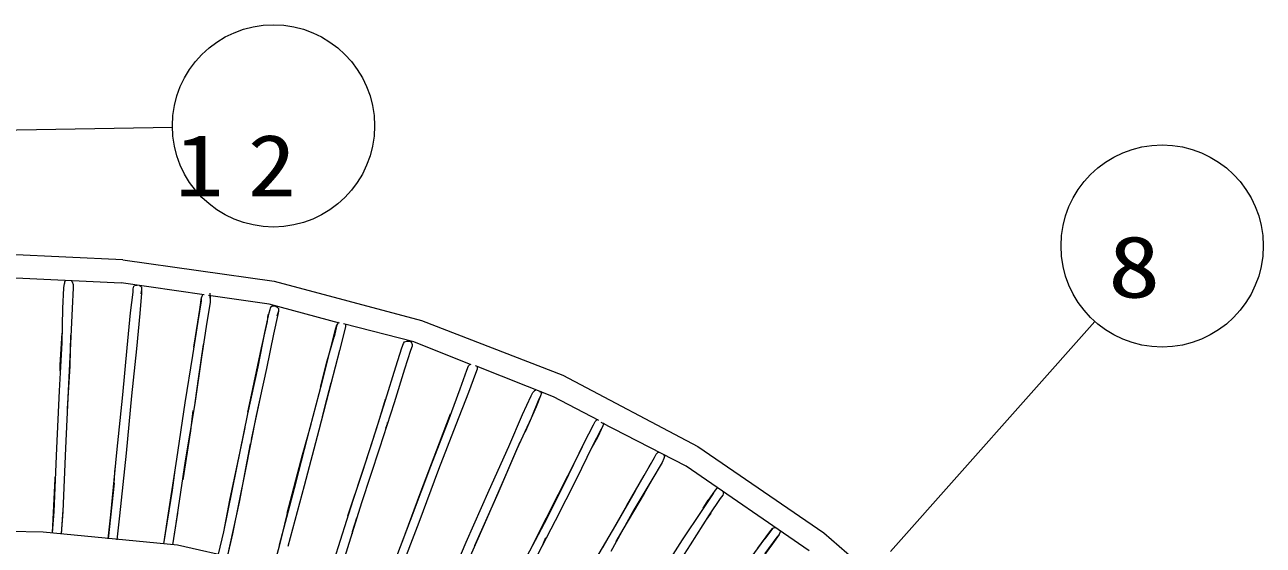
# Model space of a CAD drawing. Units: millimetres on the paper. Extents: x 0 to 420, y -594 to 297.
# Drawn here: x 159.19 to 195.94, y 196.45 to 211.89 of the extents above; entities that cross this region are included whole.
import ezdxf
from ezdxf.enums import TextEntityAlignment as Align

# ---------------------------------------------------------------- set-up
doc = ezdxf.new("R2010")
doc.units = ezdxf.units.MM
doc.layers.add('2D', color=7, linetype='Continuous', lineweight=13)
doc.layers.add('AM_5', color=7, linetype='Continuous', lineweight=13)
doc.styles.add('ＭＳ ゴシック', font='')
doc.styles.get('ＭＳ ゴシック').set_extended_font_data('MS Gothic')

msp = doc.modelspace()

# ---------------------------------------------------------------- linework, layer by layer
at = {"layer": '2D'}
for p, q in [((162.103, 204.919), (158.724, 205.071)), ((162.103, 204.919), (166.598, 204.284)), ((158.724, 204.386), (162.052, 204.233)), ((160.325, 203.471), (160.35, 204.081)), ((160.35, 204.081), (160.375, 204.208)), ((160.426, 204.309), (160.375, 204.259)), ((160.375, 204.259), (160.375, 204.208)), ((160.579, 204.284), (160.604, 204.259)), ((160.604, 204.259), (160.629, 204.182)), ((160.629, 204.081), (160.604, 203.471)), ((160.629, 204.182), (160.629, 204.081)), ((164.516, 203.878), (162.052, 204.233)), ((162.407, 204.055), (162.433, 204.132)), ((162.407, 203.954), (162.407, 204.055)), ((162.484, 204.157), (162.433, 204.132)), ((162.534, 204.157), (162.484, 204.157)), ((162.585, 204.157), (162.611, 204.157)), ((162.611, 204.157), (162.661, 204.106)), ((162.661, 204.03), (162.636, 203.903)), ((162.661, 204.106), (162.661, 204.03)), ((162.661, 204.03), (162.661, 203.928)), ((166.598, 204.284), (170.967, 203.116)), ((162.331, 203.344), (162.407, 203.954)), ((162.661, 203.928), (162.611, 203.319)), ((164.338, 203.09), (164.439, 203.7)), ((164.389, 203.446), (164.439, 203.801)), ((164.465, 203.878), (164.439, 203.801)), ((164.439, 203.7), (164.439, 203.801)), ((164.49, 203.878), (164.465, 203.878)), ((164.693, 203.649), (164.592, 203.065)), ((166.446, 203.598), (164.643, 203.852)), ((164.693, 203.776), (164.693, 203.928)), ((164.693, 203.852), (164.693, 203.776)), ((164.693, 203.776), (164.693, 203.649)), ((168.529, 203.039), (166.446, 203.598)), ((160.299, 202.455), (160.325, 203.471)), ((160.604, 203.471), (160.553, 202.43)), ((162.23, 202.303), (162.331, 203.344)), ((162.611, 203.319), (162.509, 202.277)), ((164.262, 202.633), (164.389, 203.446)), ((166.319, 202.76), (166.446, 203.344)), ((166.395, 203.09), (166.421, 203.293)), ((166.446, 203.344), (166.471, 203.446)), ((166.471, 203.446), (166.497, 203.522)), ((166.497, 203.522), (166.548, 203.547)), ((166.548, 203.547), (166.624, 203.547)), ((166.7, 203.293), (166.573, 202.709)), ((166.624, 203.547), (166.675, 203.522)), ((166.675, 203.522), (166.725, 203.471)), ((166.725, 203.395), (166.675, 203.243)), ((166.725, 203.395), (166.7, 203.293)), ((166.725, 203.471), (166.725, 203.395)), ((164.185, 202.074), (164.338, 203.09)), ((164.592, 203.065), (164.439, 202.023)), ((166.217, 202.303), (166.395, 203.09)), ((168.275, 202.303), (168.427, 202.887)), ((168.453, 202.989), (168.376, 202.633)), ((168.427, 202.887), (168.453, 202.989)), ((168.503, 203.065), (168.453, 202.989)), ((170.739, 202.481), (168.656, 203.014)), ((168.707, 202.938), (168.681, 202.811)), ((168.707, 203.014), (168.707, 202.989)), ((168.707, 202.989), (168.707, 202.938)), ((170.967, 203.116), (175.158, 201.49)), ((160.248, 201.795), (160.299, 202.735)), ((160.553, 202.684), (160.528, 201.769)), ((164.211, 202.328), (164.262, 202.633)), ((166.116, 201.744), (166.319, 202.76)), ((166.573, 202.709), (166.37, 201.693)), ((168.148, 201.846), (168.376, 202.633)), ((168.681, 202.811), (168.529, 202.227)), ((170.459, 202.481), (170.535, 202.506)), ((170.535, 202.506), (170.586, 202.506)), ((170.586, 202.506), (170.662, 202.481)), ((160.223, 201.033), (160.299, 202.455)), ((160.553, 202.43), (160.477, 201.033)), ((162.103, 200.906), (162.23, 202.303)), ((162.509, 202.277), (162.357, 200.88)), ((164.49, 202.404), (164.338, 201.388)), ((165.963, 201.084), (166.217, 202.303)), ((168.021, 201.287), (168.275, 202.303)), ((168.529, 202.227), (168.275, 201.236)), ((170.205, 201.744), (170.383, 202.303)), ((170.383, 202.303), (170.434, 202.43)), ((170.434, 202.43), (170.459, 202.481)), ((170.637, 202.227), (170.459, 201.668)), ((170.688, 202.354), (170.637, 202.227)), ((170.662, 202.481), (170.688, 202.404)), ((170.688, 202.404), (170.688, 202.354)), ((172.44, 201.795), (170.739, 202.481)), ((160.248, 201.617), (160.248, 201.795)), ((160.528, 201.769), (160.452, 200.499)), ((163.957, 200.677), (164.185, 202.074)), ((164.439, 202.023), (164.236, 200.652)), ((167.97, 201.134), (168.148, 201.846)), ((172.313, 201.642), (172.364, 201.769)), ((172.415, 201.82), (172.364, 201.769)), ((174.879, 200.855), (172.567, 201.769)), ((165.811, 200.347), (166.116, 201.744)), ((166.37, 201.693), (166.065, 200.296)), ((169.9, 200.753), (170.205, 201.744)), ((170.459, 201.668), (170.154, 200.677)), ((172.11, 201.084), (172.313, 201.642)), ((172.567, 201.541), (172.364, 200.982)), ((172.618, 201.668), (172.567, 201.541)), ((172.618, 201.744), (172.618, 201.668)), ((175.158, 201.49), (179.171, 199.382)), ((160.147, 199.331), (160.223, 201.033)), ((160.477, 201.033), (160.401, 199.331)), ((164.338, 201.388), (164.236, 200.677)), ((165.811, 200.398), (165.963, 201.084)), ((167.665, 199.941), (168.021, 201.287)), ((168.275, 201.236), (167.919, 199.864)), ((168.275, 201.261), (168.097, 200.576)), ((171.755, 200.118), (172.11, 201.084)), ((174.32, 201.033), (174.269, 200.982)), ((174.371, 201.058), (174.32, 201.033)), ((161.925, 199.204), (162.103, 200.906)), ((162.357, 200.88), (162.204, 199.179)), ((163.703, 199.001), (163.957, 200.677)), ((166.192, 200.88), (165.913, 199.585)), ((169.469, 199.407), (169.9, 200.753)), ((169.697, 200.118), (169.9, 200.779)), ((170.154, 200.677), (169.723, 199.331)), ((172.364, 200.982), (171.983, 200.017)), ((173.964, 200.322), (174.218, 200.88)), ((174.218, 200.88), (174.269, 200.982)), ((174.447, 200.779), (174.218, 200.22)), ((174.498, 200.88), (174.371, 200.55)), ((174.498, 200.88), (174.447, 200.779)), ((174.472, 201.007), (174.498, 201.007)), ((174.498, 201.007), (174.523, 200.957)), ((174.523, 200.957), (174.498, 200.88)), ((176.225, 200.144), (174.879, 200.855)), ((164.236, 200.652), (163.957, 198.95)), ((164.185, 200.449), (164.109, 199.839)), ((165.481, 198.696), (165.811, 200.347)), ((166.065, 200.296), (165.735, 198.645)), ((168.097, 200.576), (168.021, 200.271)), ((171.501, 199.483), (171.831, 200.347)), ((173.558, 199.382), (173.964, 200.322)), ((174.371, 200.55), (174.041, 199.814)), ((165.659, 199.56), (165.735, 199.941)), ((167.233, 198.29), (167.665, 199.941)), ((167.437, 199.128), (167.691, 200.042)), ((169.215, 198.62), (169.697, 200.118)), ((169.951, 200.042), (169.9, 199.915)), ((169.951, 200.093), (169.951, 200.042)), ((171.247, 198.798), (171.755, 200.118)), ((171.983, 200.017), (171.475, 198.696)), ((174.218, 200.22), (173.787, 199.28)), ((175.793, 199.483), (176.073, 200.017)), ((176.073, 200.017), (176.123, 200.118)), ((176.174, 200.169), (176.123, 200.118)), ((176.2, 200.169), (176.174, 200.169)), ((176.352, 199.991), (176.2, 199.661)), ((178.816, 198.798), (176.301, 200.093)), ((176.352, 199.991), (176.301, 199.89)), ((176.377, 200.068), (176.352, 199.991)), ((176.352, 200.068), (176.377, 200.068)), ((164.109, 199.839), (163.881, 198.391)), ((165.278, 197.782), (165.659, 199.56)), ((167.919, 199.864), (167.487, 198.213)), ((176.2, 199.661), (175.971, 199.255)), ((176.301, 199.89), (176.022, 199.356)), ((160.071, 197.451), (160.147, 199.331)), ((160.401, 199.331), (160.325, 197.451)), ((161.747, 197.35), (161.925, 199.204)), ((165.887, 199.458), (165.557, 197.731)), ((168.935, 197.782), (169.469, 199.407)), ((169.723, 199.331), (169.189, 197.705)), ((170.942, 198.036), (171.501, 199.483)), ((172.974, 198.086), (173.558, 199.382)), ((173.787, 199.28), (173.228, 197.985)), ((173.888, 199.509), (173.533, 198.671)), ((175.336, 198.544), (175.793, 199.483)), ((176.022, 199.356), (175.565, 198.417)), ((175.59, 199.052), (175.742, 199.382)), ((177.978, 199.204), (177.927, 199.153)), ((178.028, 199.204), (177.978, 199.204)), ((179.171, 199.382), (182.905, 196.816)), ((162.204, 199.179), (162.001, 197.324)), ((163.423, 197.147), (163.703, 199.001)), ((163.957, 198.95), (163.677, 197.096)), ((166.979, 197.401), (167.437, 199.128)), ((175.031, 197.959), (175.59, 199.052)), ((177.571, 198.518), (177.876, 199.052)), ((177.724, 198.772), (177.749, 198.823)), ((177.749, 198.823), (177.774, 198.874)), ((178.105, 198.899), (177.8, 198.391)), ((177.876, 199.052), (177.927, 199.153)), ((178.155, 199.026), (178.105, 198.899)), ((178.155, 199.128), (178.181, 199.077)), ((178.181, 199.077), (178.155, 199.026)), ((160.096, 198.417), (160.096, 198.467)), ((161.849, 198.29), (161.874, 198.747)), ((163.576, 198.086), (163.652, 198.671)), ((165.1, 196.842), (165.481, 198.696)), ((165.735, 198.645), (165.354, 196.791)), ((168.783, 197.324), (169.215, 198.62)), ((170.637, 197.197), (171.247, 198.798)), ((171.475, 198.696), (170.891, 197.121)), ((173.533, 198.671), (172.898, 197.223)), ((174.701, 197.274), (175.336, 198.544)), ((177.063, 197.629), (177.571, 198.518)), ((177.876, 198.518), (177.571, 197.985)), ((182.473, 196.283), (178.816, 198.798)), ((160.02, 196.816), (160.096, 198.417)), ((161.849, 198.29), (161.671, 196.639)), ((163.322, 196.486), (163.576, 198.086)), ((166.751, 196.461), (167.233, 198.29)), ((167.487, 198.213), (167.005, 196.41)), ((172.288, 196.537), (172.974, 198.086)), ((175.565, 198.417), (174.93, 197.172)), ((177.8, 198.391), (177.266, 197.502)), ((179.679, 198.086), (179.476, 197.782)), ((179.629, 197.985), (179.679, 198.086)), ((179.73, 198.137), (179.679, 198.086)), ((179.781, 198.137), (179.73, 198.137)), ((165.1, 196.842), (165.278, 197.782)), ((165.557, 197.731), (165.201, 196.105)), ((168.376, 196.004), (168.935, 197.782)), ((170.383, 196.512), (170.942, 198.036)), ((173.228, 197.985), (172.542, 196.435)), ((174.32, 196.562), (175.031, 197.959)), ((176.733, 197.045), (177.317, 198.061)), ((177.571, 197.985), (176.936, 196.918)), ((179.298, 197.477), (179.629, 197.985)), ((179.324, 197.553), (179.476, 197.782)), ((179.832, 197.832), (179.502, 197.35)), ((179.908, 197.934), (179.832, 197.832)), ((179.908, 198.036), (179.933, 198.01)), ((179.933, 198.01), (179.908, 197.934)), ((160.02, 196.816), (160.071, 197.451)), ((160.325, 197.502), (160.274, 196.791)), ((160.325, 197.451), (160.274, 196.791)), ((161.671, 196.639), (161.747, 197.35)), ((163.728, 197.401), (163.576, 196.461)), ((166.979, 197.401), (166.751, 196.461)), ((169.189, 197.705), (168.63, 195.927)), ((176.352, 196.385), (177.063, 197.629)), ((177.266, 197.502), (176.581, 196.258)), ((178.714, 196.613), (179.298, 197.477)), ((179.502, 197.35), (178.943, 196.461)), ((179.552, 197.401), (179.425, 197.223)), ((162.001, 197.324), (161.925, 196.613)), ((163.322, 196.486), (163.423, 197.147)), ((163.677, 197.096), (163.576, 196.461)), ((169.037, 197.248), (168.91, 196.842)), ((169.977, 195.445), (170.637, 197.197)), ((170.891, 197.121), (170.205, 195.369)), ((172.898, 197.223), (172.161, 195.572)), ((173.914, 195.775), (174.701, 197.274)), ((174.93, 197.172), (174.142, 195.648)), ((175.946, 195.699), (176.733, 197.045)), ((158.724, 196.867), (159.74, 196.842)), ((159.74, 196.842), (163.728, 196.461)), ((164.947, 196.181), (165.1, 196.842)), ((165.354, 196.791), (165.201, 196.105)), ((168.91, 196.842), (168.91, 196.791)), ((174.65, 196.664), (174.549, 196.435)), ((176.936, 196.918), (176.733, 196.562)), ((177.952, 195.419), (178.714, 196.613)), ((180.67, 195.978), (181.153, 196.639)), ((180.949, 196.359), (181.305, 196.842)), ((181.381, 196.943), (181.153, 196.639)), ((181.508, 196.689), (181.153, 196.207)), ((181.305, 196.842), (181.381, 196.943)), ((181.432, 196.969), (181.381, 196.943)), ((181.584, 196.766), (181.381, 196.486)), ((181.457, 196.969), (181.432, 196.969)), ((181.584, 196.766), (181.508, 196.689)), ((181.61, 196.842), (181.584, 196.766)), ((181.61, 196.867), (181.61, 196.842)), ((182.905, 196.816), (186.309, 193.87)), ((163.728, 196.461), (167.665, 195.572)), ((166.751, 196.461), (166.573, 195.8)), ((171.551, 194.81), (172.288, 196.537)), ((173.507, 194.937), (174.32, 196.562)), ((178.943, 196.461), (178.181, 195.292)), ((181.381, 196.486), (180.899, 195.826))]:
    msp.add_line(p, q, dxfattribs=at)
at = {"layer": 'AM_5'}
for p, q in [((163.574, 208.837), (157.235, 208.733)), ((190.951, 203.084), (184.882, 196.258))]:
    msp.add_line(p, q, dxfattribs=at)
for centre in [(166.574, 208.887), (192.944, 205.326)]:
    msp.add_circle(centre, 3, dxfattribs=at)

# ---------------------------------------------------------------- texts
at = {"layer": 'AM_5', "style": 'ＭＳ ゴシック', "width": 1.25}
msp.add_text('8', height=1.833, dxfattribs=at).set_placement((191.337, 203.243), align=Align.BOTTOM_LEFT)
at = {"layer": 'AM_5', "insert": (163.657, 206.803), "char_height": 1.833, "attachment_point": 7, "style": 'ＭＳ ゴシック'}
msp.add_mtext('\\T1.5;\\W1.15;12', dxfattribs=at)

doc.saveas('drawing.dxf')
